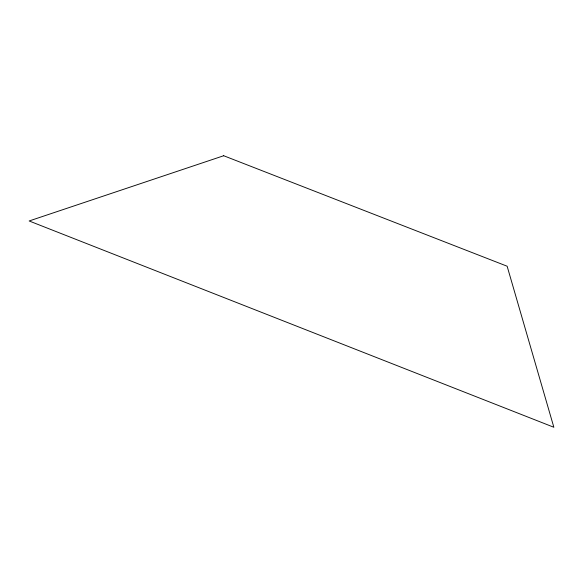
<?xml version="1.0" encoding="UTF-8"?>
<svg xmlns="http://www.w3.org/2000/svg" width="583" height="583" viewBox="0 0 583 583"><rect width="100%" height="100%" fill="white"/><g stroke="black" fill="none" stroke-linecap="round" stroke-linejoin="round"><path stroke-width="0.87" d="M223.697 155.741L29.15 220.972L553.85 427.259L507.137 266.22L223.697 155.741"/></g></svg>
